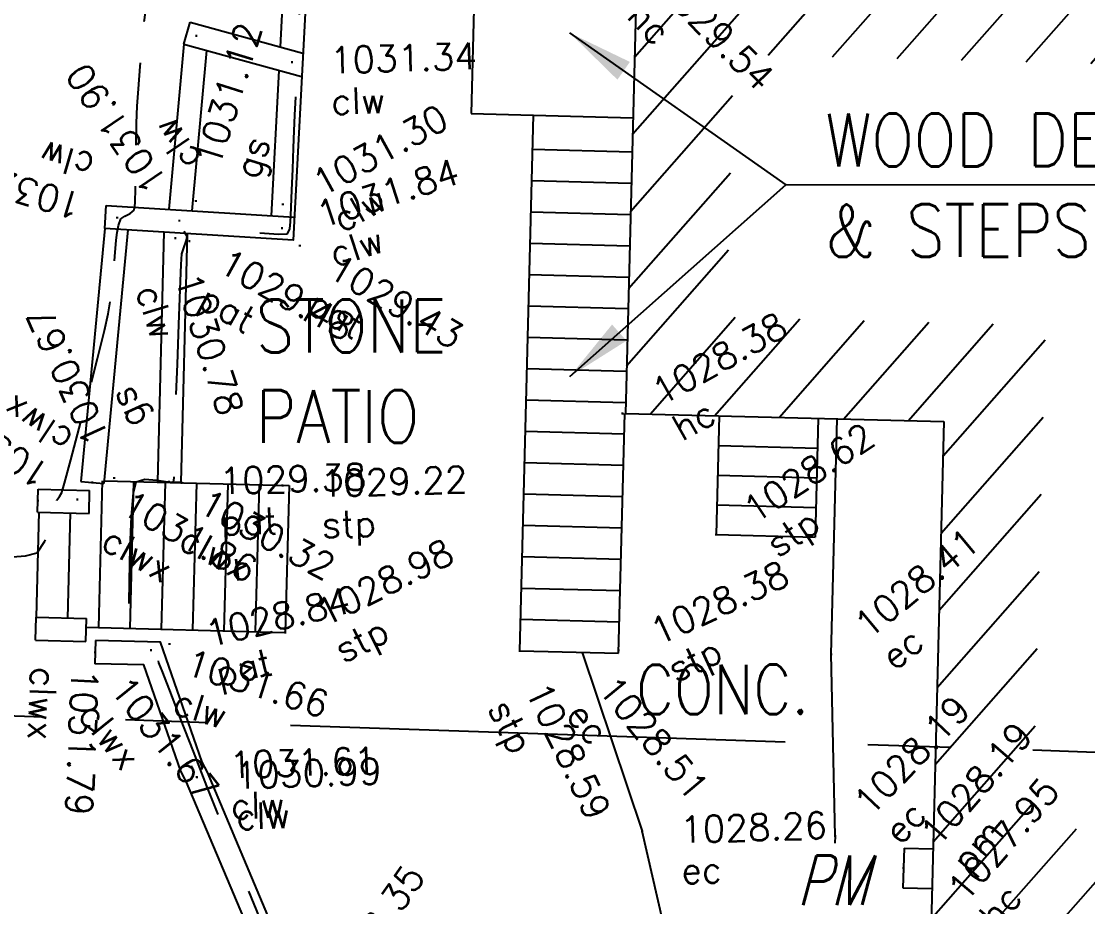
# Model space of a CAD drawing. Extents: x 1086 to 1385, y 787 to 1056.
# Drawn here: x 1206.49 to 1238.8, y 874.67 to 901.5 of the extents above; entities that cross this region are included whole.
import ezdxf

# ---------------------------------------------------------------- set-up
doc = ezdxf.new("R2010")
doc.units = 0
doc.header["$LTSCALE"] = 20
doc.header["$MEASUREMENT"] = 0
doc.header["$PDMODE"] = 2
doc.header["$PDSIZE"] = 0.025
for name, pattern in [('CENTER2', [1.125, 0.75, -0.125, 0.125, -0.125]), ('HIDDEN', [0.375, 0.25, -0.125]), ('HIDDEN2', [0.1875, 0.125, -0.0625])]:
    doc.linetypes.add(name, pattern=pattern)
doc.layers.get('0').update_dxf_attribs({"linetype": 'CONTINUOUS'})
for name, color, linetype in [('BSL', 1, 'CENTER2'), ('CONC', 8, 'CONTINUOUS'), ('CONT-MJR', 41, 'HIDDEN'), ('CONT-MNR', 35, 'HIDDEN2'), ('DESC', 2, 'CONTINUOUS'), ('ELEV', 6, 'CONTINUOUS'), ('HATCH', 1, 'CONTINUOUS'), ('HOUSE', 7, 'CONTINUOUS'), ('POW', 4, 'POWERLINE'), ('PTS', 2, 'CONTINUOUS'), ('PTS-GS', 6, 'CONTINUOUS'), ('TEXTM', 2, 'CONTINUOUS'), ('WALL', 191, 'CONTINUOUS')]:
    doc.layers.add(name, color=color, linetype=linetype)
doc.styles.add('L60', font='simplex.shx', dxfattribs={"width": 0.75, "oblique": 15, "height": 1.5})
doc.styles.add('L80', font='simplex.shx', dxfattribs={"width": 0.85, "height": 1.6})
doc.styles.add('S6', font='SIMPLEX', dxfattribs={"height": 0.083333})
doc.styles.get("Standard").update_dxf_attribs({"font": 'ROMANS'})
doc.linetypes.add('POWERLINE', pattern='A,0.9,-0.27,["/\\/\\/\\/",STANDARD,S=0.05,R=0,X=-0.28,Y=-0.02],-0.1', length=1.27)
doc.dimstyles.get("Standard").update_dxf_attribs({"dimtxt": 0.18, "dimasz": 0.18, "dimexe": 0.18, "dimexo": 0.0625, "dimgap": 0.09, "dimtad": 0, "dimtih": 1, "dimtoh": 1, "dimdec": 4, "dimzin": 0, "dimtxsty": 'STANDARD', "dimcen": 0.09, "dimazin": 3, "dimtfac": 1, "dimtdec": 4, "dimtofl": 0, "dimtmove": 0, "dimatfit": 3, "dimtolj": 1, "dimtzin": 0})

# ---------------------------------------------------------------- blocks, each defined once
blk = doc.blocks.new('POINT')
blk.add_point((0, 0))
at = {"layer": 'DESC', "style": 'S6'}
blk.add_attdef('DESC', (0.1191, -0.1698), '', height=0.0833, dxfattribs=at)
at = {"layer": 'ELEV', "style": 'S6'}
blk.add_attdef('ELEV', (0.1191, -0.0403), '', height=0.0833, dxfattribs=at)

msp = doc.modelspace()

# ---------------------------------------------------------------- hatches: boundary and pattern name
at = {"layer": 'HATCH'}
h = msp.add_hatch(dxfattribs=at)
h.set_pattern_fill('ANSI31', color=256, scale=12, angle=3.6501, style=0)
h.set_pattern_definition([(48.65011, (-3558.6514, -1556.3679), (-1.1260337, 0.9909834), [])])
h.paths.add_polyline_path([(1249.875, 903.127), (1269.692, 902.622), (1269.019, 876.249), (1237.128, 877.062), (1237.516, 892.288), (1227.866, 892.534), (1228.069, 900.497), (1249.793, 899.943)], flags=16)
h.paths.add_polyline_path([(1246.952, 906.203), (1272.767, 905.544), (1271.941, 873.173), (1234.052, 874.14), (1234.441, 889.365), (1224.79, 889.612), (1225.146, 903.573), (1246.871, 903.018)])

# ---------------------------------------------------------------- linework, layer by layer
at = {"layer": 'BSL'}
msp.add_line((1274.61, 878.151), (1156.682, 882.099), dxfattribs=at)
at = {"layer": 'CONC'}
for p, q in [((1231.028, 882.321), (1231.21, 889.448)), ((1208.997, 887.572), (1214.601, 887.429)), ((1214.601, 887.429), (1214.487, 882.981)), ((1207.018, 886.621), (1206.936, 883.439)), ((1208.453, 883.135), (1214.487, 882.981)), ((1223.481, 882.37), (1225.303, 876.953)), ((1231.146, 876.811), (1231.028, 882.321))]:
    msp.add_line(p, q, dxfattribs=at)
at = {"layer": 'CONC', "color": 1}
for p, q in [((1208.943, 887.573), (1208.829, 883.125)), ((1209.892, 887.549), (1209.779, 883.101)), ((1210.842, 887.525), (1210.728, 883.077)), ((1211.792, 887.5), (1211.678, 883.053)), ((1212.741, 887.476), (1212.628, 883.028)), ((1213.691, 887.452), (1213.578, 883.004)), ((1207.967, 886.597), (1207.886, 883.415))]:
    msp.add_line(p, q, dxfattribs=at)
at = {"layer": 'CONC'}
for points in [[(1226.968, 869.871), (1226.726, 870.752), (1225.303, 876.953)], [(1231.146, 876.811), (1231.134, 876.593)]]:
    msp.add_lwpolyline(points, dxfattribs=at)
at = {"layer": 'CONT-MJR', "elevation": 1030, "flags": 128}
msp.add_lwpolyline([(1143.045, 871.118), (1143.576, 871.332), (1144.296, 871.654), (1144.905, 871.977), (1145.358, 872.297), (1145.741, 872.758), (1146.077, 873.373), (1146.389, 874.074), (1146.7, 874.796), (1147.032, 875.47), (1147.407, 876.03), (1147.847, 876.408), (1148.401, 876.589), (1149.257, 876.718), (1150.325, 876.797), (1151.519, 876.827), (1152.749, 876.808), (1153.929, 876.741), (1154.97, 876.627), (1155.784, 876.466), (1156.282, 876.259), (1156.632, 875.856), (1156.896, 875.283), (1157.093, 874.604), (1157.246, 873.883), (1157.375, 873.186), (1157.502, 872.578), (1157.649, 872.124), (1157.874, 871.67), (1158.156, 871.16), (1158.472, 870.624), (1158.801, 870.096), (1159.119, 869.606), (1159.405, 869.187), (1159.73, 868.753), (1160.207, 868.148), (1160.765, 867.456), (1161.335, 866.764), (1161.844, 866.157), (1162.222, 865.72), (1162.399, 865.539), (1162.554, 865.512), (1162.741, 865.522), (1162.905, 865.532), (1163.183, 865.526), (1163.815, 865.511), (1164.673, 865.49), (1165.63, 865.467), (1166.559, 865.445), (1167.33, 865.428), (1167.818, 865.418), (1168.297, 865.407), (1168.852, 865.393), (1169.433, 865.381), (1169.988, 865.379), (1170.467, 865.392), (1170.952, 865.441), (1171.984, 865.56), (1173.453, 865.735), (1175.253, 865.952), (1177.276, 866.197), (1179.414, 866.457), (1181.558, 866.718), (1183.601, 866.967), (1185.436, 867.188), (1186.954, 867.369), (1188.048, 867.496), (1188.609, 867.556), (1189.186, 867.592), (1189.85, 867.621), (1190.558, 867.644), (1191.266, 867.666), (1191.93, 867.687), (1192.506, 867.712), (1193.083, 867.735), (1193.747, 867.757), (1194.455, 867.783), (1195.16, 867.821), (1195.821, 867.878), (1196.39, 867.959), (1196.914, 868.103), (1197.676, 868.363), (1198.61, 868.703), (1199.649, 869.083), (1200.727, 869.466), (1201.775, 869.813), (1202.729, 870.087), (1203.521, 870.249), (1204.328, 870.311), (1205.316, 870.317), (1206.404, 870.281), (1207.508, 870.218), (1208.549, 870.142), (1209.444, 870.067), (1210.112, 870.006), (1210.47, 869.974), (1210.877, 869.929), (1211.349, 869.865), (1211.821, 869.809), (1212.228, 869.788), (1212.595, 869.812), (1213.15, 869.87), (1213.788, 869.949), (1214.4, 870.037), (1214.879, 870.122), (1215.119, 870.191), (1215.297, 870.386), (1215.446, 870.653), (1215.49, 870.857), (1215.386, 870.957), (1215.211, 871.03), (1215.072, 871.112), (1214.963, 871.337), (1214.734, 871.867), (1214.421, 872.608), (1214.064, 873.467), (1213.7, 874.35), (1213.366, 875.165), (1213.1, 875.817), (1212.85, 876.443), (1212.509, 877.309), (1212.114, 878.318), (1211.703, 879.37), (1211.314, 880.369), (1210.985, 881.215), (1210.753, 881.81), (1210.657, 882.057), (1210.597, 882.269), (1210.497, 882.451), (1210.272, 882.477), (1209.943, 882.463), (1209.754, 882.471), (1209.733, 882.565), (1209.741, 882.672), (1209.742, 882.948), (1209.748, 883.625), (1209.763, 884.546), (1209.789, 885.555), (1209.83, 886.494), (1209.889, 887.208), (1209.97, 887.54), (1210.231, 887.619), (1210.595, 887.595), (1210.929, 887.541), (1211.097, 887.533), (1211.118, 887.666), (1211.1, 887.815), (1211.11, 888.116), (1211.136, 888.863), (1211.173, 889.91), (1211.217, 891.108), (1211.261, 892.309), (1211.302, 893.366), (1211.334, 894.129), (1211.352, 894.453), (1211.408, 894.631), (1211.484, 894.829), (1211.518, 894.971), (1211.422, 895.122), (1211.367, 895.262), (1211.612, 895.267), (1212.188, 895.223), (1212.933, 895.155), (1213.684, 895.089), (1214.278, 895.049), (1214.551, 895.061), (1214.625, 895.21), (1214.643, 895.42), (1214.651, 895.607), (1214.665, 895.865), (1214.686, 896.377), (1214.711, 897.018), (1214.735, 897.659), (1214.757, 898.175), (1214.778, 898.652), (1214.811, 899.412), (1214.852, 900.329), (1214.896, 901.277), (1214.938, 902.131), (1214.972, 902.763), (1214.993, 903.05), (1215.039, 903.249), (1215.11, 903.47), (1215.205, 903.646), (1215.504, 903.844), (1216.246, 904.302), (1217.304, 904.945), (1218.553, 905.698), (1219.865, 906.485), (1221.115, 907.233), (1222.176, 907.865), (1222.922, 908.308), (1223.227, 908.486), (1223.379, 908.557), (1223.555, 908.63), (1223.714, 908.684), (1223.934, 908.727), (1224.361, 908.799), (1224.888, 908.881), (1225.409, 908.952), (1225.815, 908.992), (1226.17, 908.998), (1226.582, 908.983), (1227.012, 908.961), (1227.424, 908.944), (1227.779, 908.943), (1228.172, 908.97), (1228.832, 909.028), (1229.654, 909.105), (1230.536, 909.192), (1231.373, 909.279), (1232.062, 909.356), (1232.498, 909.411), (1232.934, 909.476), (1233.441, 909.555), (1233.967, 909.65), (1234.465, 909.763), (1234.883, 909.896), (1235.339, 910.122), (1235.914, 910.461), (1236.501, 910.836), (1236.994, 911.169), (1237.287, 911.381), (1237.527, 911.604), (1237.803, 911.892), (1238.039, 912.152), (1238.162, 912.29), (1238.252, 912.41), (1238.352, 912.52), (1238.49, 912.588), (1238.709, 912.671), (1238.908, 912.724), (1239.243, 912.718), (1240.054, 912.688), (1241.206, 912.64), (1242.563, 912.582), (1243.989, 912.519), (1245.351, 912.46), (1246.512, 912.41), (1247.337, 912.376), (1247.69, 912.365), (1247.964, 912.379), (1248.272, 912.41), (1248.507, 912.466), (1248.699, 912.573), (1248.895, 912.729), (1248.999, 912.904), (1248.921, 913.155), (1248.701, 913.564), (1248.422, 914.005), (1248.168, 914.352), (1247.872, 914.575), (1247.35, 914.888), (1246.726, 915.272), (1246.122, 915.706), (1245.661, 916.17), (1245.465, 916.644), (1245.588, 917.115), (1245.945, 917.578), (1246.448, 918.027), (1247.011, 918.455), (1247.546, 918.854), (1247.966, 919.218)], dxfattribs=at)
at = {"layer": 'CONT-MNR', "elevation": 1032, "flags": 128}
msp.add_lwpolyline([(1191.707, 878.876), (1194.782, 881.176), (1195.585, 881.59), (1196.213, 881.925), (1196.773, 882.253), (1197.401, 882.645), (1198.075, 883.073), (1198.773, 883.513), (1199.473, 883.938), (1200.153, 884.323), (1200.792, 884.64), (1201.367, 884.864), (1202.109, 885.021), (1203.039, 885.118), (1204.057, 885.174), (1205.06, 885.209), (1205.947, 885.244), (1206.616, 885.297), (1206.965, 885.39), (1207.206, 885.748), (1207.387, 886.27), (1207.507, 886.752), (1207.563, 886.99), (1207.641, 887.101), (1207.717, 887.214), (1207.798, 887.501), (1207.988, 888.203), (1208.245, 889.168), (1208.528, 890.245), (1208.796, 891.282), (1209.008, 892.127), (1209.122, 892.629), (1209.194, 893.126), (1209.262, 893.748), (1209.322, 894.37), (1209.366, 894.863), (1209.391, 895.1), (1209.431, 895.312), (1209.505, 895.509), (1209.625, 895.592), (1209.79, 895.672), (1209.908, 895.769), (1209.933, 895.983), (1209.947, 896.45), (1209.956, 897.075), (1209.964, 897.759), (1209.976, 898.409), (1209.998, 898.927), (1210.034, 899.453), (1210.085, 900.127), (1210.147, 900.853), (1210.216, 901.536), (1210.288, 902.081), (1210.359, 902.394), (1210.505, 902.673), (1210.716, 902.978), (1210.963, 903.247), (1211.216, 903.418), (1211.559, 903.436), (1212.168, 903.378), (1212.903, 903.281), (1213.627, 903.182), (1214.198, 903.118), (1214.48, 903.126), (1214.606, 903.333), (1214.675, 903.63), (1214.772, 903.87), (1215.016, 904.035), (1215.599, 904.39), (1216.438, 904.886), (1217.446, 905.477), (1218.539, 906.115), (1219.632, 906.751), (1220.641, 907.337), (1221.479, 907.827), (1222.063, 908.172), (1222.719, 908.568), (1223.529, 909.061), (1224.406, 909.597), (1225.264, 910.122), (1226.017, 910.582), (1226.578, 910.922), (1226.861, 911.09), (1227.098, 911.21), (1227.377, 911.341), (1227.656, 911.473), (1227.894, 911.591), (1228.169, 911.745), (1228.656, 912.025), (1229.253, 912.371), (1229.859, 912.722), (1230.372, 913.02), (1230.691, 913.203), (1231.056, 913.406), (1231.501, 913.652), (1231.894, 913.868), (1232.102, 913.986), (1232.285, 914.098), (1232.452, 914.228), (1232.596, 914.432), (1232.789, 914.773), (1232.901, 915.093), (1232.832, 915.384), (1232.645, 915.878), (1232.428, 916.471), (1232.266, 917.063), (1232.245, 917.549), (1232.397, 917.921), (1232.687, 918.352), (1233.062, 918.813), (1233.469, 919.275), (1233.855, 919.709), (1234.166, 920.085)], dxfattribs=at)
at = {"layer": 'HOUSE', "color": 2}
for p, q in [((1220.248, 903.697), (1220.12, 898.699)), ((1220.12, 898.699), (1225.019, 898.574)), ((1221.588, 882.425), (1222.002, 898.651)), ((1224.586, 882.348), (1224.771, 889.612)), ((1227.631, 889.539), (1227.539, 885.943)), ((1230.63, 889.463), (1230.538, 885.866)), ((1227.539, 885.943), (1230.538, 885.866)), ((1221.588, 882.425), (1224.586, 882.348))]:
    msp.add_line(p, q, dxfattribs=at)
at = {"layer": 'HOUSE'}
for p, q in [((1225.146, 903.573), (1224.79, 889.612)), ((1224.79, 889.612), (1234.441, 889.365)), ((1234.441, 889.365), (1234.052, 874.14))]:
    msp.add_line(p, q, dxfattribs=at)
at = {"layer": 'HOUSE', "color": 1}
for p, q in [((1221.976, 897.62), (1224.973, 897.544)), ((1221.952, 896.67), (1224.949, 896.594)), ((1221.927, 895.721), (1224.925, 895.644)), ((1221.903, 894.771), (1224.901, 894.694)), ((1221.879, 893.821), (1224.877, 893.745)), ((1221.855, 892.872), (1224.852, 892.795)), ((1221.83, 891.922), (1224.828, 891.845)), ((1221.806, 890.972), (1224.804, 890.896)), ((1221.782, 890.022), (1224.78, 889.946)), ((1221.758, 889.073), (1224.755, 888.996)), ((1227.608, 888.642), (1230.607, 888.565)), ((1221.733, 888.123), (1224.731, 888.047)), ((1227.585, 887.742), (1230.584, 887.666)), ((1221.709, 887.173), (1224.707, 887.097)), ((1227.562, 886.843), (1230.561, 886.766)), ((1221.685, 886.224), (1224.683, 886.147)), ((1221.661, 885.274), (1224.659, 885.198)), ((1221.637, 884.324), (1224.634, 884.248)), ((1221.612, 883.375), (1224.61, 883.298))]:
    msp.add_line(p, q, dxfattribs=at)
at = {"layer": 'POW', "ltscale": 0.8}
for p, q in [((1233.231, 876.442), (1233.2, 875.243)), ((1233.231, 876.442), (1234.11, 876.42)), ((1233.2, 875.243), (1234.08, 875.22))]:
    msp.add_line(p, q, dxfattribs=at)
at = {"layer": 'WALL'}
for p, q in [((1211.417, 900.798), (1211.602, 901.473)), ((1211.602, 901.473), (1215.02, 900.535)), ((1211.417, 900.798), (1210.958, 895.799)), ((1211.417, 900.798), (1214.982, 899.819)), ((1212.102, 900.61), (1211.657, 895.755)), ((1209.014, 895.22), (1209.058, 895.919)), ((1209.058, 895.919), (1214.757, 895.559)), ((1209.014, 895.22), (1208.293, 887.556)), ((1209.713, 895.176), (1208.99, 887.49)), ((1210.81, 895.107), (1210.617, 887.553)), ((1211.509, 895.063), (1211.317, 887.535)), ((1208.293, 887.556), (1208.99, 887.49)), ((1210.617, 887.553), (1211.317, 887.535)), ((1206.982, 886.622), (1207, 887.322)), ((1207, 887.322), (1208.559, 887.282)), ((1208.541, 886.582), (1208.559, 887.282)), ((1206.982, 886.622), (1208.541, 886.582)), ((1206.919, 882.739), (1206.936, 883.439)), ((1206.936, 883.439), (1208.46, 883.4)), ((1208.442, 882.7), (1208.46, 883.4)), ((1206.919, 882.739), (1208.442, 882.7)), ((1208.733, 882.73), (1208.715, 882.03))]:
    msp.add_line(p, q, dxfattribs=at)
for points in [[(1231.987, 914.124), (1228.035, 911.853), (1226.985, 911.334), (1214.496, 903.877), (1214.329, 900.724)], [(1232.335, 913.517), (1228.365, 911.235), (1227.32, 910.718), (1215.175, 903.467), (1214.72, 894.86), (1209.014, 895.22)], [(1214.291, 900.009), (1214.058, 895.603)], [(1215.304, 871.207), (1212.127, 878.74), (1211.97, 879.051), (1210.707, 882.679), (1208.733, 882.73)], [(1214.659, 870.935), (1211.491, 878.446), (1211.324, 878.777), (1210.205, 881.992), (1208.715, 882.03)]]:
    msp.add_lwpolyline(points, dxfattribs=at)

# ---------------------------------------------------------------- block references
at = {"layer": 'PTS'}
ref = msp.add_blockref('POINT', (1211.792, 901.058), dxfattribs=dict(at, xscale=9.6, yscale=9.6, zscale=9.6, rotation=76.54910347547404))
ref.add_attrib('ELEV', '1032.01', (1212.434, 902.08), dxfattribs={"layer": 'ELEV', "height": 0.8, "rotation": 76.5491, "style": 'S6'})
ref.add_attrib('DESC', 'clw', (1213.643, 901.791), dxfattribs={"layer": 'DESC', "height": 0.8, "rotation": 76.5491, "style": 'S6'})
ref = msp.add_blockref('POINT', (1225.146, 903.573), dxfattribs=dict(at, xscale=9.6, yscale=9.6, zscale=9.6, rotation=314.6203243517979))
ref.add_attrib('ELEV', '1029.54', (1225.674, 902.487), dxfattribs={"layer": 'ELEV', "height": 0.8, "rotation": 314.6203, "style": 'S6'})
ref.add_attrib('DESC', 'hc', (1224.789, 901.614), dxfattribs={"layer": 'DESC', "height": 0.8, "rotation": 314.6203, "style": 'S6'})
ref = msp.add_blockref('POINT', (1214.693, 900.262), dxfattribs=dict(at, xscale=9.6, yscale=9.6, zscale=9.6, rotation=1.78283024572904))
ref.add_attrib('ELEV', '1031.34', (1215.847, 899.91), dxfattribs={"layer": 'ELEV', "height": 0.8, "rotation": 1.7828, "style": 'S6'})
ref.add_attrib('DESC', 'clw', (1215.886, 898.668), dxfattribs={"layer": 'DESC', "height": 0.8, "rotation": 1.7828, "style": 'S6'})
ref = msp.add_blockref('POINT', (1211.278, 895.458), dxfattribs=dict(at, xscale=9.6, yscale=9.6, zscale=9.6, rotation=124.19824137627))
ref.add_attrib('ELEV', '1031.90', (1210.956, 896.621), dxfattribs={"layer": 'ELEV', "height": 0.8, "rotation": 124.1982, "style": 'S6'})
ref.add_attrib('DESC', 'clw', (1211.984, 897.319), dxfattribs={"layer": 'DESC', "height": 0.8, "rotation": 124.1982, "style": 'S6'})
ref = msp.add_blockref('POINT', (1214.413, 895.953), dxfattribs=dict(at, xscale=9.6, yscale=9.6, zscale=9.6, rotation=28.82675729623637))
ref.add_attrib('ELEV', '1031.30', (1215.601, 896.165), dxfattribs={"layer": 'ELEV', "height": 0.8, "rotation": 28.8268, "style": 'S6'})
ref.add_attrib('DESC', 'clw', (1216.201, 895.076), dxfattribs={"layer": 'DESC', "height": 0.8, "rotation": 28.8268, "style": 'S6'})
ref = msp.add_blockref('POINT', (1209.396, 895.547), dxfattribs=dict(at, xscale=9.6, yscale=9.6, zscale=9.6, rotation=163.6621369502455))
ref.add_attrib('ELEV', '1032.08', (1208.408, 896.24), dxfattribs={"layer": 'ELEV', "height": 0.8, "rotation": 163.6621, "style": 'S6'})
ref.add_attrib('DESC', 'clw', (1208.758, 897.433), dxfattribs={"layer": 'DESC', "height": 0.8, "rotation": 163.6621, "style": 'S6'})
ref = msp.add_blockref('POINT', (1214.389, 895.232), dxfattribs=dict(at, xscale=9.6, yscale=9.6, zscale=9.6, rotation=18.10053479177958))
ref.add_attrib('ELEV', '1031.84', (1215.596, 895.219), dxfattribs={"layer": 'ELEV', "height": 0.8, "rotation": 18.1005, "style": 'S6'})
ref.add_attrib('DESC', 'clw', (1215.982, 894.038), dxfattribs={"layer": 'DESC', "height": 0.8, "rotation": 18.1005, "style": 'S6'})
ref = msp.add_blockref('POINT', (1211.156, 894.929), dxfattribs=dict(at, xscale=9.6, yscale=9.6, zscale=9.6, rotation=287.6176146082437))
ref.add_attrib('ELEV', '1030.78', (1211.133, 893.722), dxfattribs={"layer": 'ELEV', "height": 0.8, "rotation": 287.6176, "style": 'S6'})
ref.add_attrib('DESC', 'clw', (1209.948, 893.346), dxfattribs={"layer": 'DESC', "height": 0.8, "rotation": 287.6176, "style": 'S6'})
ref = msp.add_blockref('POINT', (1211.584, 894.837), dxfattribs=dict(at, xscale=9.6, yscale=9.6, zscale=9.6, rotation=330.9378176489901))
ref.add_attrib('ELEV', '1029.48', (1212.395, 893.944), dxfattribs={"layer": 'ELEV', "height": 0.8, "rotation": 330.9378, "style": 'S6'})
ref.add_attrib('DESC', 'pat', (1211.791, 892.857), dxfattribs={"layer": 'DESC', "height": 0.8, "rotation": 330.9378, "style": 'S6'})
ref = msp.add_blockref('POINT', (1214.93, 894.702), dxfattribs=dict(at, xscale=9.6, yscale=9.6, zscale=9.6, rotation=329.5392511003598))
ref.add_attrib('ELEV', '1029.43', (1215.72, 893.788), dxfattribs={"layer": 'ELEV', "height": 0.8, "rotation": 329.5393, "style": 'S6'})
ref.add_attrib('DESC', 'pat', (1215.089, 892.717), dxfattribs={"layer": 'DESC', "height": 0.8, "rotation": 329.5393, "style": 'S6'})
ref = msp.add_blockref('POINT', (1224.706, 889.614), dxfattribs=dict(at, xscale=9.6, yscale=9.6, zscale=9.6, rotation=29.38364433255681))
ref.add_attrib('ELEV', '1028.38', (1225.892, 889.837), dxfattribs={"layer": 'ELEV', "height": 0.8, "rotation": 29.3836, "style": 'S6'})
ref.add_attrib('DESC', 'hc', (1226.502, 888.754), dxfattribs={"layer": 'DESC', "height": 0.8, "rotation": 29.3836, "style": 'S6'})
ref = msp.add_blockref('POINT', (1208.188, 887.01), dxfattribs=dict(at, xscale=9.6, yscale=9.6, zscale=9.6, rotation=146.9055072432841))
ref.add_attrib('ELEV', '1031.88', (1207.442, 887.958), dxfattribs={"layer": 'ELEV', "height": 0.8, "rotation": 146.9055, "style": 'S6'})
ref.add_attrib('DESC', 'clwx', (1208.121, 888.999), dxfattribs={"layer": 'DESC', "height": 0.8, "rotation": 146.9055, "style": 'S6'})
ref = msp.add_blockref('POINT', (1227.539, 885.943), dxfattribs=dict(at, xscale=9.6, yscale=9.6, zscale=9.6, rotation=33.53720516699485))
ref.add_attrib('ELEV', '1028.62', (1228.706, 886.252), dxfattribs={"layer": 'ELEV', "height": 0.8, "rotation": 33.5372, "style": 'S6'})
ref.add_attrib('DESC', 'stp', (1229.392, 885.216), dxfattribs={"layer": 'DESC', "height": 0.8, "rotation": 33.5372, "style": 'S6'})
ref = msp.add_blockref('POINT', (1206.991, 886.972), dxfattribs=dict(at, xscale=9.6, yscale=9.6, zscale=9.6, rotation=174.7996340916715))
ref.add_attrib('ELEV', '1032.11', (1205.887, 887.461), dxfattribs={"layer": 'ELEV', "height": 0.8, "rotation": 174.7996, "style": 'S6'})
ref.add_attrib('DESC', 'clwx', (1206, 888.699), dxfattribs={"layer": 'DESC', "height": 0.8, "rotation": 174.7996, "style": 'S6'})
ref = msp.add_blockref('POINT', (1211.348, 887.513), dxfattribs=dict(at, xscale=9.6, yscale=9.6, zscale=9.6, rotation=1.78283024572904))
ref.add_attrib('ELEV', '1029.38', (1212.502, 887.162), dxfattribs={"layer": 'ELEV', "height": 0.8, "rotation": 1.7828, "style": 'S6'})
ref.add_attrib('DESC', 'pat', (1212.541, 885.92), dxfattribs={"layer": 'DESC', "height": 0.8, "rotation": 1.7828, "style": 'S6'})
ref = msp.add_blockref('POINT', (1214.406, 887.434), dxfattribs=dict(at, xscale=9.6, yscale=9.6, zscale=9.6, rotation=1.78283024572904))
ref.add_attrib('ELEV', '1029.22', (1215.561, 887.083), dxfattribs={"layer": 'ELEV', "height": 0.8, "rotation": 1.7828, "style": 'S6'})
ref.add_attrib('DESC', 'stp', (1215.6, 885.84), dxfattribs={"layer": 'DESC', "height": 0.8, "rotation": 1.7828, "style": 'S6'})
ref = msp.add_blockref('POINT', (1208.641, 887.523), dxfattribs=dict(at, xscale=9.6, yscale=9.6, zscale=9.6, rotation=330.7590094811303))
ref.add_attrib('ELEV', '1031.86', (1209.45, 886.627), dxfattribs={"layer": 'ELEV', "height": 0.8, "rotation": 330.759, "style": 'S6'})
ref.add_attrib('DESC', 'clwx', (1208.843, 885.542), dxfattribs={"layer": 'DESC', "height": 0.8, "rotation": 330.759, "style": 'S6'})
ref = msp.add_blockref('POINT', (1210.967, 887.544), dxfattribs=dict(at, xscale=9.6, yscale=9.6, zscale=9.6, rotation=331.4657451333))
ref.add_attrib('ELEV', '1030.32', (1211.787, 886.658), dxfattribs={"layer": 'ELEV', "height": 0.8, "rotation": 331.4657, "style": 'S6'})
ref.add_attrib('DESC', 'clwx', (1211.193, 885.566), dxfattribs={"layer": 'DESC', "height": 0.8, "rotation": 331.4657, "style": 'S6'})
ref = msp.add_blockref('POINT', (1231.028, 882.321), dxfattribs=dict(at, xscale=9.6, yscale=9.6, zscale=9.6, rotation=39.56858829900355))
ref.add_attrib('ELEV', '1028.41', (1232.156, 882.751), dxfattribs={"layer": 'ELEV', "height": 0.8, "rotation": 39.5686, "style": 'S6'})
ref.add_attrib('DESC', 'ec', (1232.948, 881.793), dxfattribs={"layer": 'DESC', "height": 0.8, "rotation": 39.5686, "style": 'S6'})
ref = msp.add_blockref('POINT', (1214.487, 882.981), dxfattribs=dict(at, xscale=9.6, yscale=9.6, zscale=9.6, rotation=26.51472253711602))
ref.add_attrib('ELEV', '1028.98', (1215.683, 883.145), dxfattribs={"layer": 'ELEV', "height": 0.8, "rotation": 26.5147, "style": 'S6'})
ref.add_attrib('DESC', 'stp', (1216.238, 882.033), dxfattribs={"layer": 'DESC', "height": 0.8, "rotation": 26.5147, "style": 'S6'})
ref = msp.add_blockref('POINT', (1224.588, 882.44), dxfattribs=dict(at, xscale=9.6, yscale=9.6, zscale=9.6, rotation=25.02231634876905))
ref.add_attrib('ELEV', '1028.38', (1225.788, 882.573), dxfattribs={"layer": 'ELEV', "height": 0.8, "rotation": 25.0223, "style": 'S6'})
ref.add_attrib('DESC', 'stp', (1226.313, 881.446), dxfattribs={"layer": 'DESC', "height": 0.8, "rotation": 25.0223, "style": 'S6'})
ref = msp.add_blockref('POINT', (1206.928, 883.089), dxfattribs=dict(at, xscale=9.6, yscale=9.6, zscale=9.6, rotation=183.8741222769986))
ref.add_attrib('ELEV', '1031.84', (1205.761, 883.398), dxfattribs={"layer": 'ELEV', "height": 0.8, "rotation": 183.8741, "style": 'S6'})
ref.add_attrib('DESC', 'clwx', (1205.677, 884.638), dxfattribs={"layer": 'DESC', "height": 0.8, "rotation": 183.8741, "style": 'S6'})
ref = msp.add_blockref('POINT', (1210.983, 882.63), dxfattribs=dict(at, xscale=9.6, yscale=9.6, zscale=9.6, rotation=13.79435199199972))
ref.add_attrib('ELEV', '1028.84', (1212.186, 882.527), dxfattribs={"layer": 'ELEV', "height": 0.8, "rotation": 13.7944, "style": 'S6'})
ref.add_attrib('DESC', 'pat', (1212.482, 881.32), dxfattribs={"layer": 'DESC', "height": 0.8, "rotation": 13.7944, "style": 'S6'})
ref = msp.add_blockref('POINT', (1208.45, 883.02), dxfattribs=dict(at, xscale=9.6, yscale=9.6, zscale=9.6, rotation=267.6511087411638))
ref.add_attrib('ELEV', '1031.79', (1208.017, 881.894), dxfattribs={"layer": 'ELEV', "height": 0.8, "rotation": 267.6511, "style": 'S6'})
ref.add_attrib('DESC', 'clwx', (1206.775, 881.945), dxfattribs={"layer": 'DESC', "height": 0.8, "rotation": 267.6511, "style": 'S6'})
ref = msp.add_blockref('POINT', (1208.724, 882.38), dxfattribs=dict(at, xscale=9.6, yscale=9.6, zscale=9.6, rotation=308.5648122362308))
ref.add_attrib('ELEV', '1031.67', (1209.134, 881.245), dxfattribs={"layer": 'ELEV', "height": 0.8, "rotation": 308.5648, "style": 'S6'})
ref.add_attrib('DESC', 'clwx', (1208.162, 880.47), dxfattribs={"layer": 'DESC', "height": 0.8, "rotation": 308.5648, "style": 'S6'})
ref = msp.add_blockref('POINT', (1210.42, 882.441), dxfattribs=dict(at, xscale=9.6, yscale=9.6, zscale=9.6, rotation=342.3601999789303))
ref.add_attrib('ELEV', '1031.66', (1211.392, 881.726), dxfattribs={"layer": 'ELEV', "height": 0.8, "rotation": 342.3602, "style": 'S6'})
ref.add_attrib('DESC', 'clw', (1211.015, 880.541), dxfattribs={"layer": 'DESC', "height": 0.8, "rotation": 342.3602, "style": 'S6'})
ref = msp.add_blockref('POINT', (1221.588, 882.425), dxfattribs=dict(at, xscale=9.6, yscale=9.6, zscale=9.6, rotation=295.584956330917))
ref.add_attrib('ELEV', '1028.59', (1221.733, 881.227), dxfattribs={"layer": 'ELEV', "height": 0.8, "rotation": 295.585, "style": 'S6'})
ref.add_attrib('DESC', 'stp', (1220.612, 880.69), dxfattribs={"layer": 'DESC', "height": 0.8, "rotation": 295.585, "style": 'S6'})
ref = msp.add_blockref('POINT', (1223.481, 882.37), dxfattribs=dict(at, xscale=9.6, yscale=9.6, zscale=9.6, rotation=309.6723815530902))
ref.add_attrib('ELEV', '1028.51', (1223.913, 881.243), dxfattribs={"layer": 'ELEV', "height": 0.8, "rotation": 309.6724, "style": 'S6'})
ref.add_attrib('DESC', 'ec', (1222.956, 880.45), dxfattribs={"layer": 'DESC', "height": 0.8, "rotation": 309.6724, "style": 'S6'})
ref = msp.add_blockref('POINT', (1231.146, 876.811), dxfattribs=dict(at, xscale=9.6, yscale=9.6, zscale=9.6, rotation=46.27759745112356))
ref.add_attrib('ELEV', '1028.19', (1232.215, 877.369), dxfattribs={"layer": 'ELEV', "height": 0.8, "rotation": 46.2776, "style": 'S6'})
ref.add_attrib('DESC', 'ec', (1233.114, 876.51), dxfattribs={"layer": 'DESC', "height": 0.8, "rotation": 46.2776, "style": 'S6'})
ref = msp.add_blockref('POINT', (1233.216, 875.842), dxfattribs=dict(at, xscale=9.6, yscale=9.6, zscale=9.6, rotation=49.0152222712756))
ref.add_attrib('ELEV', '1028.19', (1234.258, 876.452), dxfattribs={"layer": 'ELEV', "height": 0.8, "rotation": 49.0152, "style": 'S6'})
ref.add_attrib('DESC', 'pm', (1235.196, 875.636), dxfattribs={"layer": 'DESC', "height": 0.8, "rotation": 49.0152, "style": 'S6'})
ref = msp.add_blockref('POINT', (1211.647, 878.914), dxfattribs=dict(at, xscale=9.6, yscale=9.6, zscale=9.6, rotation=1.78283024572904))
ref.add_attrib('ELEV', '1031.61', (1212.802, 878.563), dxfattribs={"layer": 'ELEV', "height": 0.8, "rotation": 1.7828, "style": 'S6'})
ref.add_attrib('DESC', 'clw', (1212.84, 877.321), dxfattribs={"layer": 'DESC', "height": 0.8, "rotation": 1.7828, "style": 'S6'})
ref = msp.add_blockref('POINT', (1211.809, 878.593), dxfattribs=dict(at, xscale=9.6, yscale=9.6, zscale=9.6, rotation=1.78283024572904))
ref.add_attrib('ELEV', '1030.99', (1212.964, 878.242), dxfattribs={"layer": 'ELEV', "height": 0.8, "rotation": 1.7828, "style": 'S6'})
ref.add_attrib('DESC', 'clw', (1213.002, 876.999), dxfattribs={"layer": 'DESC', "height": 0.8, "rotation": 1.7828, "style": 'S6'})
ref = msp.add_blockref('POINT', (1234.052, 874.14), dxfattribs=dict(at, xscale=9.6, yscale=9.6, zscale=9.6, rotation=49.38392937959168))
ref.add_attrib('ELEV', '1027.95', (1235.09, 874.756), dxfattribs={"layer": 'ELEV', "height": 0.8, "rotation": 49.3839, "style": 'S6'})
ref.add_attrib('DESC', 'hc', (1236.034, 873.947), dxfattribs={"layer": 'DESC', "height": 0.8, "rotation": 49.3839, "style": 'S6'})
ref = msp.add_blockref('POINT', (1225.303, 876.953), dxfattribs=dict(at, xscale=9.6, yscale=9.6, zscale=9.6, rotation=1.78283024572904))
ref.add_attrib('ELEV', '1028.26', (1226.458, 876.601), dxfattribs={"layer": 'ELEV', "height": 0.8, "rotation": 1.7828, "style": 'S6'})
ref.add_attrib('DESC', 'ec', (1226.496, 875.359), dxfattribs={"layer": 'DESC', "height": 0.8, "rotation": 1.7828, "style": 'S6'})
ref = msp.add_blockref('POINT', (1215.251, 871.191), dxfattribs=dict(at, xscale=9.6, yscale=9.6, zscale=9.6, rotation=55.30689933966012))
ref.add_attrib('ELEV', '1028.35', (1216.22, 871.911), dxfattribs={"layer": 'ELEV', "height": 0.8, "rotation": 55.3069, "style": 'S6'})
ref.add_attrib('DESC', 'pat', (1217.242, 871.204), dxfattribs={"layer": 'DESC', "height": 0.8, "rotation": 55.3069, "style": 'S6'})
at = {"layer": 'PTS-GS'}
ref = msp.add_blockref('POINT', (1211.78, 896.056), dxfattribs=dict(at, xscale=9.6, yscale=9.6, zscale=9.6, rotation=72.90380092767175))
ref.add_attrib('ELEV', '1031.12', (1212.486, 897.035), dxfattribs={"layer": 'ELEV', "height": 0.8, "rotation": 72.9038, "style": 'S6'})
ref.add_attrib('DESC', 'gs', (1213.674, 896.669), dxfattribs={"layer": 'DESC', "height": 0.8, "rotation": 72.9038, "style": 'S6'})
ref = msp.add_blockref('POINT', (1209.305, 887.662), dxfattribs=dict(at, xscale=9.6, yscale=9.6, zscale=9.6, rotation=114.3587054663987))
ref.add_attrib('ELEV', '1030.67', (1209.186, 888.863), dxfattribs={"layer": 'ELEV', "height": 0.8, "rotation": 114.3587, "style": 'S6'})
ref.add_attrib('DESC', 'gs', (1210.318, 889.376), dxfattribs={"layer": 'DESC', "height": 0.8, "rotation": 114.3587, "style": 'S6'})

# ---------------------------------------------------------------- texts
at = {"layer": 'TEXTM', "style": 'L80', "width": 0.85}
for s, height, p in [('WOOD DECK', 1.6, (1230.849, 897.097)), ('& STEPS', 1.6, (1230.851, 894.354)), ('STONE', 1.6, (1213.589, 891.462)), ('PATIO', 1.6, (1213.591, 888.719)), ('CONC.', 1.5, (1225.116, 880.499))]:
    msp.add_text(s, height=height, rotation=0.0404, dxfattribs=at).set_placement(p)
at = {"layer": 'TEXTM', "style": 'L60', "oblique": 15, "width": 0.75}
msp.add_text('PM', height=1.5, rotation=0.0404, dxfattribs=at).set_placement((1229.987, 874.718))

# ---------------------------------------------------------------- leaders
at = {"layer": 'TEXTM'}
for points in [[(1223.101, 901.146), (1229.651, 896.543), (1243.296, 896.553)], [(1223.109, 890.734), (1229.651, 896.543)]]:
    msp.add_leader(points, dimstyle='STANDARD', override={"dimscale": 20, "dimtxt": 0.1, "dimasz": 0.1, "dimexe": 0.075, "dimexo": 0.05, "dimgap": 0.075, "dimtih": 0, "dimtoh": 0, "dimdec": 1, "dimzin": 7, "dimpost": "'", "dimtxsty": 'L60', "dimcen": 0.05, "dimaunit": 1, "dimtdec": 2, "dimtzin": 7}, dxfattribs=at)

doc.saveas('drawing.dxf')
